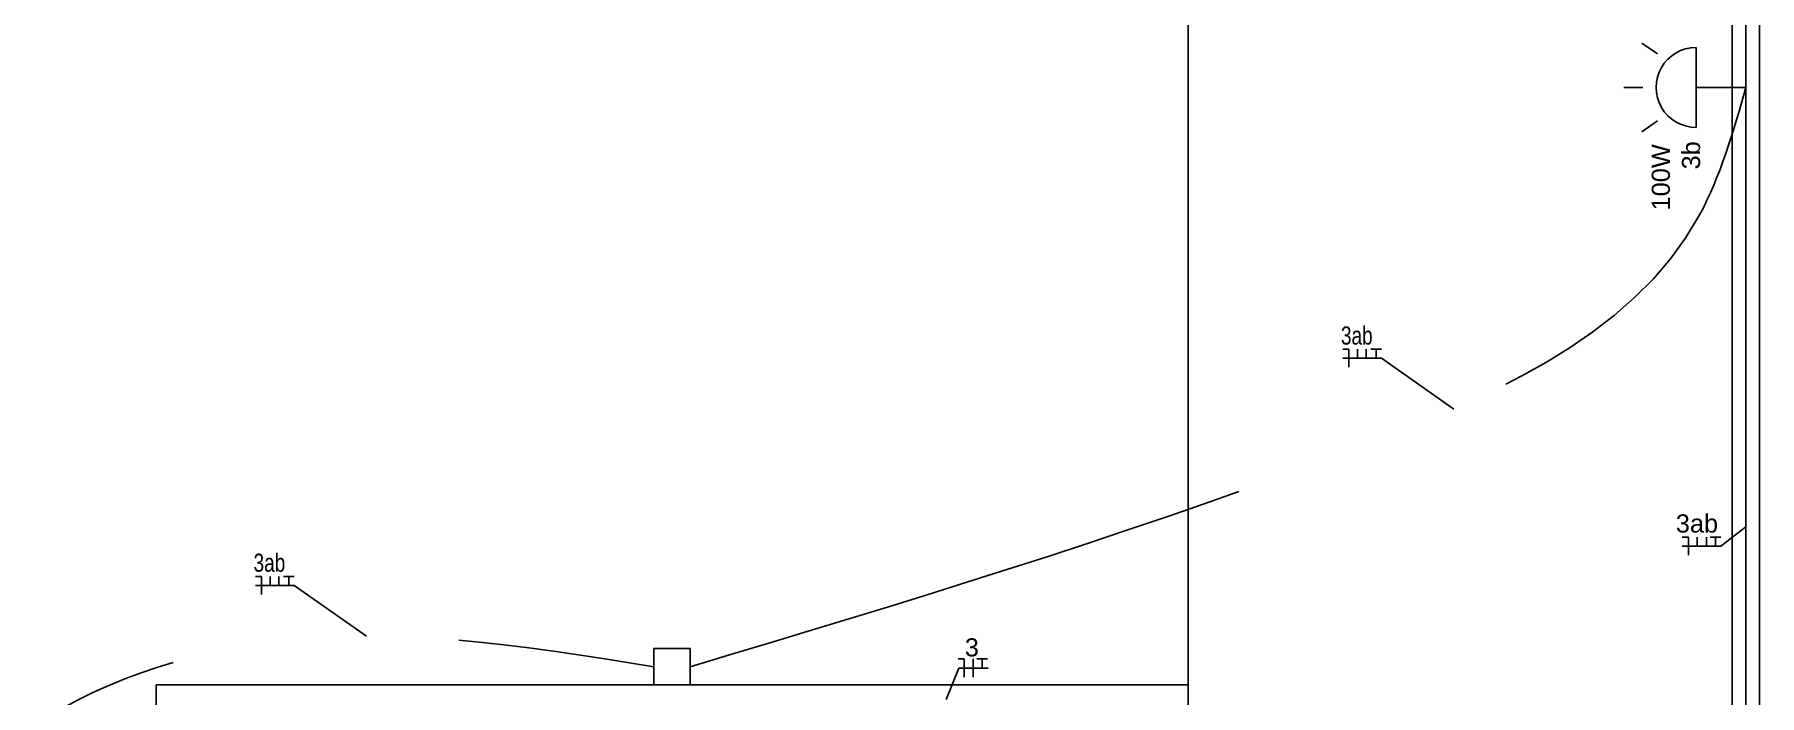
# Model space of a CAD drawing. Header units: millimetres. Extents: x 412 to 646, y 331 to 411.
# Drawn here: x 452.25 to 461.76, y 379.78 to 383.42 of the extents above; entities that cross this region are included whole.
import ezdxf

# ---------------------------------------------------------------- set-up
doc = ezdxf.new("R2010")
doc.units = ezdxf.units.MM
doc.linetypes.add('HIDDEN2', pattern=[4.7625, 3.175, -1.5875])
for name, color, linetype in [('BASE', 8, 'Continuous'), ('Chamada', 4, 'Continuous'), ('Elétrico', 5, 'Continuous'), ('Texto - Elétrica', 3, 'Continuous'), ('TOMADAS.GI', 5, 'Continuous')]:
    doc.layers.add(name, color=color, linetype=linetype)
doc.styles.add('ARIAL', font='arial.ttf')

# ---------------------------------------------------------------- blocks, each defined once
blk = doc.blocks.new('A$C089607AB')
at = {"layer": 'TOMADAS.GI', "color": 4}
for p, q in [((0, 0.493), (0, 0.598)), ((-0.1844, 0.4125), (-0.2444, 0.4986)), ((0.1844, 0.4125), (0.2444, 0.4986)), ((0.22, 0.2), (-0.22, 0.2)), ((0, 0.2), (0, 0))]:
    blk.add_line(p, q, dxfattribs=at)
blk.add_arc((0, 0.2006), 0.22, 359.844, 180.156, dxfattribs=at)

msp = doc.modelspace()

# ---------------------------------------------------------------- linework, layer by layer
at = {"layer": 'BASE'}
for p, q in [((461.609953, 399.636355), (461.609953, 361.890196)), ((461.759934, 399.636355), (461.759934, 361.890196)), ((458.609953, 393.25022), (458.609953, 379.84022)), ((452.919914, 379.84022), (458.609953, 379.84022)), ((452.919914, 379.660215), (452.919914, 379.84022)), ((458.609953, 379.24022), (458.609953, 379.84022))]:
    msp.add_line(p, q, dxfattribs=at)
at = {"layer": 'Chamada', "linetype": 'Continuous'}
for p, q in [((459.463069, 381.639742), (459.675563, 381.639742)), ((461.334461, 380.604388), (461.546955, 380.604388)), ((453.468284, 380.38805), (453.680777, 380.38805)), ((457.508148, 379.933038), (457.345654, 379.933038))]:
    msp.add_line(p, q, dxfattribs=at)
at = {"layer": 'Chamada'}
for p, q in [((459.675563, 381.639742), (460.075088, 381.359758)), ((461.546955, 380.604388), (461.684953, 380.710135)), ((453.680777, 380.38805), (454.080303, 380.108067)), ((457.345654, 379.933038), (457.276247, 379.76))]:
    msp.add_line(p, q, dxfattribs=at)
at = {"layer": 'Elétrico', "linetype": 'Continuous'}
for p, q in [((459.496399, 381.689742), (459.463069, 381.689742)), ((459.496399, 381.589742), (459.496399, 381.689742)), ((459.544316, 381.639742), (459.544316, 381.689742)), ((459.592233, 381.639742), (459.592233, 381.689742)), ((459.675563, 381.689742), (459.617236, 381.689742)), ((459.646399, 381.639742), (459.646399, 381.689742)), ((461.367791, 380.654388), (461.334461, 380.654388)), ((461.367791, 380.554388), (461.367791, 380.654388)), ((461.415708, 380.604388), (461.415708, 380.654388)), ((461.467791, 380.604388), (461.467791, 380.654388)), ((461.546955, 380.654388), (461.488628, 380.654388)), ((461.517791, 380.604388), (461.517791, 380.654388)), ((453.501614, 380.43805), (453.468284, 380.43805)), ((453.501614, 380.33805), (453.501614, 380.43805)), ((453.54953, 380.38805), (453.54953, 380.43805)), ((453.597447, 380.38805), (453.597447, 380.43805)), ((453.680777, 380.43805), (453.62245, 380.43805)), ((453.651614, 380.38805), (453.651614, 380.43805)), ((457.374818, 379.983038), (457.341488, 379.983038)), ((457.374818, 379.883038), (457.374818, 379.983038)), ((457.424818, 379.883038), (457.424818, 379.983038)), ((457.503982, 379.983038), (457.445654, 379.983038)), ((457.474818, 379.933038), (457.474818, 379.983038))]:
    msp.add_line(p, q, dxfattribs=at)
at = {"layer": 'Elétrico'}
for points in [[(461.609953, 383.1318), (461.684953, 383.1318), (461.684953, 387.97513), (461.609953, 387.97513)], [(461.609953, 378.28847), (461.684953, 378.28847), (461.684953, 383.1318), (461.609953, 383.1318)]]:
    msp.add_lwpolyline(points, dxfattribs=at)
msp.add_lwpolyline([(455.864934, 380.04022), (455.664934, 380.04022), (455.664934, 379.84022), (455.864934, 379.84022)], close=True, dxfattribs=at)
at = {"layer": 'Elétrico', "linetype": 'HIDDEN2'}
for points in [[(450.969914, 377.710215), (451.166441, 378.30071), (452.061263, 383.632846), (453.678842, 387.566189), (454.258448, 388.04522)], [(455.864934, 379.94022), (459.420862, 381.098017), (461.429252, 382.429126), (461.684953, 383.1318)], [(450.969914, 377.710215), (452.092069, 379.503152), (453.496223, 380.066604), (455.664934, 379.94022)]]:
    msp.add_spline(points, degree=3, dxfattribs=at)

# ---------------------------------------------------------------- block references
at = {"layer": 'TOMADAS.GI', "xscale": -1, "rotation": 90}
msp.add_blockref('A$C089607AB', (461.609953, 383.1318), dxfattribs=at)

# ---------------------------------------------------------------- texts
at = {"layer": 'Texto - Elétrica', "style": 'ARIAL'}
for s, p in [('100W', (461.265808, 382.454021)), ('3b', (461.432475, 382.680002))]:
    msp.add_text(s, height=0.1, rotation=90, dxfattribs=at).set_placement(p)
at = {"layer": 'Texto - Elétrica', "linetype": 'Continuous', "style": 'ARIAL', "width": 0.75}
for p in [(459.452399, 381.714927), (453.457613, 380.463236)]:
    msp.add_text('3ab', height=0.1, dxfattribs=at).set_placement(p)
at = {"layer": 'Texto - Elétrica', "linetype": 'Continuous', "style": 'ARIAL'}
msp.add_text('3ab', height=0.1, dxfattribs=at).set_placement((461.298654, 380.679573))
msp.add_text('3', height=0.1, rotation=0.0000239, dxfattribs=at).set_placement((457.378742, 379.997))

doc.saveas('drawing.dxf')
